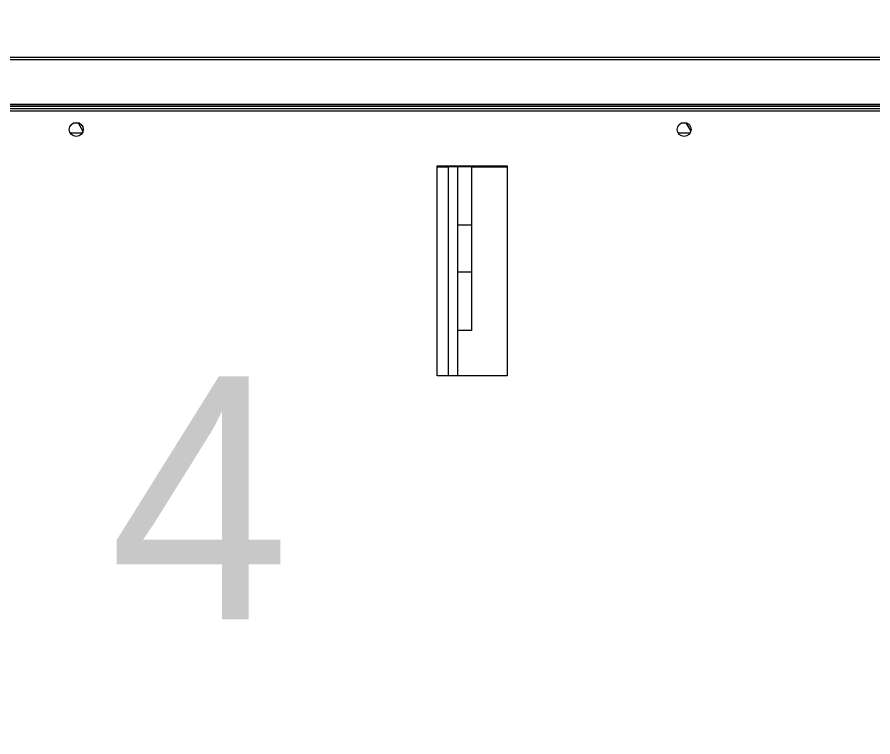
# Model space of a CAD drawing. Header units: millimetres. Extents: x 13502 to 23536, y 11874 to 14203.
# Drawn here: x 18715.47 to 18752.13, y 12941.6 to 12972.43 of the extents above; entities that cross this region are included whole.
import ezdxf

# ---------------------------------------------------------------- set-up
doc = ezdxf.new("R2010")
doc.units = ezdxf.units.MM
doc.styles.get("Standard").update_dxf_attribs({"font": 'arial.ttf'})
doc.styles.add('TAKSİM', font='GOTHIC.TTF', dxfattribs={"height": 20})
doc.dimstyles.new('OLCU50', dxfattribs={"dimtxt": 8, "dimasz": 3, "dimexe": 1.25, "dimexo": 0.625, "dimtad": 1, "dimdec": 0, "dimtxsty": 'Standard', "dimblk": 'OBLIQUE', "dimcen": 2.5, "dimclrd": 256, "dimclre": 251, "dimclrt": 25, "dimadec": 0, "dimazin": 0, "dimtfac": 1, "dimtdec": 0, "dimtmove": 0, "dimatfit": 3, "dimldrblk": 'OBLIQUE', "dimfxl": 1, "dimarcsym": 0})

# ---------------------------------------------------------------- blocks, each defined once
blk = doc.blocks.new('A$C75AA7FFD')
at = {"color": 1, "linetype": 'Continuous', "lineweight": 0}
for p, q in [((125.401, 101.016), (38.101, 101.016)), ((125.401, 100.915), (38.101, 100.915)), ((38.101, 99.018), (125.401, 99.018)), ((38.1, 98.83), (123.39, 98.83)), ((38.1, 98.72), (123.387, 98.72)), ((123.531, 98.932), (38.103, 98.932)), ((38.103, 98.931), (123.53, 98.931)), ((68.973, 98.21), (69.158, 98.21)), ((69.158, 98.21), (69.364, 97.852)), ((95.013, 98.21), (95.198, 98.21)), ((95.198, 98.21), (95.404, 97.852)), ((68.819, 97.786), (69.326, 97.786)), ((69.364, 97.852), (69.278, 97.703)), ((94.859, 97.786), (95.366, 97.786)), ((95.404, 97.852), (95.318, 97.703)), ((84.543, 96.375), (87.543, 96.375)), ((84.543, 87.375), (84.543, 96.375)), ((84.543, 96.323), (85.009, 96.323)), ((84.543, 96.322), (85.009, 96.322)), ((85.409, 96.323), (85.009, 96.323)), ((85.009, 96.323), (85.009, 87.375)), ((86.009, 96.323), (85.409, 96.323)), ((85.409, 96.323), (85.409, 93.823)), ((86.009, 96.323), (86.009, 93.823)), ((86.009, 96.323), (87.543, 96.323)), ((87.543, 96.375), (87.543, 87.375)), ((86.009, 93.823), (85.409, 93.823)), ((85.409, 93.823), (85.409, 91.823)), ((86.009, 93.823), (86.009, 91.823)), ((86.009, 91.823), (85.409, 91.823)), ((85.409, 91.823), (85.409, 89.323)), ((86.009, 91.823), (86.009, 89.323)), ((85.409, 89.323), (85.409, 87.375)), ((86.009, 89.323), (85.409, 89.323)), ((87.543, 87.375), (84.543, 87.375))]:
    blk.add_line(p, q, dxfattribs=at)
for centre in [(69.082, 97.93), (95.122, 97.93)]:
    blk.add_circle(centre, 0.3, dxfattribs=at)
blk = doc.blocks.new('_Oblique')
at = {"color": 0, "linetype": 'ByBlock', "lineweight": -2}
blk.add_line((-0.5, -0.5), (0.5, 0.5), dxfattribs=at)
blk = doc.blocks.new('*D79')
at = {"color": 251, "lineweight": -2, "transparency": 16777216}
for p, q in [((18779.422, 13033.552), (18665.361, 13033.552)), ((18779.422, 12918.436), (18665.361, 12918.436))]:
    blk.add_line(p, q, dxfattribs=at)
at = {"lineweight": -2, "transparency": 16777216}
blk.add_line((18666.611, 13033.552), (18666.611, 12918.436), dxfattribs=at)
at = {"layer": 'Defpoints', "color": 0, "transparency": 16777216}
for p in [(18780.047, 13033.552), (18666.611, 12918.436), (18780.047, 12918.436)]:
    blk.add_point(p, dxfattribs=at)
at = {"lineweight": -2, "transparency": 16777216, "xscale": 3, "yscale": 3, "zscale": 3}
for p, rotation in [((18666.611, 13033.552), 90), ((18666.611, 12918.436), 270)]:
    blk.add_blockref('_Oblique', p, dxfattribs=dict(at, rotation=rotation))
at = {"color": 25, "transparency": 16777216, "insert": (18661.902, 12975.994), "char_height": 8, "attachment_point": 5, "rotation": 90}
blk.add_mtext('115', dxfattribs=at)

msp = doc.modelspace()

# ---------------------------------------------------------------- block references
msp.add_blockref('A$C75AA7FFD', (18648.926, 12869.686))

# ---------------------------------------------------------------- texts
at = {"style": 'TAKSİM'}
msp.add_text('4', height=10.4, dxfattribs=at).set_placement((18719.414, 12946.639))

# ---------------------------------------------------------------- dimensions: what is measured, and where the dimension line sits
dim = msp.add_linear_dim(base=(18666.611, 12918.436), p1=(18780.047, 13033.552), p2=(18780.047, 12918.436), angle=90, dimstyle='OLCU50', override={"dimtmove": 1})
dim.commit()
dim.dimension.update_dxf_attribs({"geometry": '*D79', "text_midpoint": (18661.902, 12975.994)})

doc.saveas('drawing.dxf')
